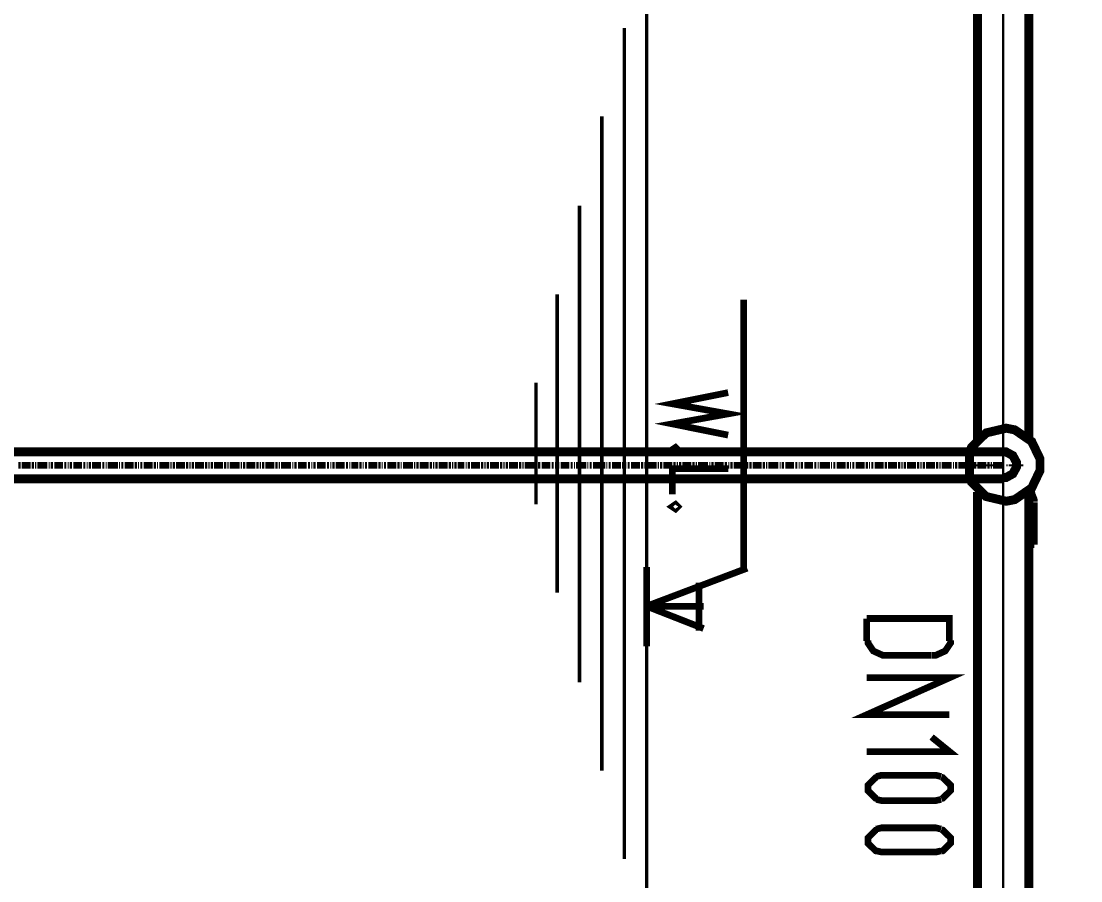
# Model space of a CAD drawing. Extents: x 0.4 to 11.4, y 0.4 to 16.2.
# Drawn here: x 7.885 to 9.465, y 6.79 to 8.071 of the extents above; entities that cross this region are included whole.
import ezdxf

# ---------------------------------------------------------------- set-up
doc = ezdxf.new("R2010")
doc.units = 0
doc.header["$MEASUREMENT"] = 0
doc.dimstyles.get("Standard").update_dxf_attribs({"dimtxt": 0.1, "dimasz": 0.1, "dimexe": 1.25, "dimexo": 0.625, "dimtad": 1, "dimtih": 1, "dimtxsty": 'Standard', "dimcen": 2.5, "dimazin": 3, "dimtfac": 1, "dimtmove": 0, "dimatfit": 3})

# ---------------------------------------------------------------- blocks, each defined once
blk = doc.blocks.new('_CLOSEDFILLED')
at = {"color": 0, "linetype": 'BYBLOCK'}
blk.add_solid([(-1, 0.164), (0, 0), (-1, -0.164)], dxfattribs=at)
blk = doc.blocks.new('*D6')
for p, q in [((9.5612, 12.8227), (10.5862, 12.8227)), ((10.5862, 9.3686), (10.5862, 12.7227)), ((10.5862, 5.3145), (10.5862, 8.6686)), ((8.8378, 5.2145), (10.5862, 5.2145))]:
    blk.add_line(p, q)
at = {"layer": 'Defpoints'}
for p in [(9.5612, 12.8227), (8.8378, 5.2145), (10.5862, 5.2145)]:
    blk.add_point(p, dxfattribs=at)
at = {"xscale": 0.1, "yscale": 0.1}
for p, rotation in [((10.5862, 12.8227), 90), ((10.5862, 5.2145), 270)]:
    blk.add_blockref('_CLOSEDFILLED', p, dxfattribs=dict(at, rotation=rotation))
at = {"insert": (10.5862, 9.0186), "char_height": 0.1, "attachment_point": 5, "rotation": 270}
blk.add_mtext('7500 mm', dxfattribs=at)

msp = doc.modelspace()

# ---------------------------------------------------------------- linework, layer by layer
at = {"color": 0}
for points, const_width in [([(9.34944, 4.84446), (9.34944, 8.81446)], 0.00333), ([(8.81776, 8.45779), (8.81776, 6.42443)], 0.005), ([(9.31108, 7.44775), (9.31108, 8.19612)], 0.01333), ([(9.38781, 7.44775), (9.38781, 8.19612)], 0.01333), ([(8.78444, 8.06108), (8.78444, 6.82275)], 0.005), ([(8.75108, 7.92947), (8.75108, 6.95443)], 0.005), ([(8.71778, 7.79611), (8.71778, 7.0861)], 0.005), ([(8.68446, 7.66444), (8.68446, 7.21946)], 0.005), ([(8.96278, 7.65608), (8.96278, 7.25612)], 0.01), ([(8.65278, 7.53276), (8.65278, 7.35113)], 0.005), ([(8.93946, 7.51779), (8.85612, 7.50108), (8.93946, 7.48611), (8.85612, 7.47114), (8.93946, 7.45443)], 0.01), ([(9.29986, 7.39046), (9.30225, 7.38444), (9.32411, 7.3629), (9.354, 7.35585), (9.36035, 7.35704), (9.36675, 7.35829), (9.39204, 7.37571), (9.40446, 7.40164), (9.40446, 7.41026), (9.40446, 7.41894), (9.39204, 7.44488), (9.36675, 7.46229), (9.36035, 7.46349), (9.354, 7.46474), (9.32411, 7.45768), (9.30225, 7.43614), (9.29986, 7.43007)], 0.01333), ([(9.29943, 7.38943), (9.29943, 7.42947)], 0.01333), ([(9.34944, 7.42947), (9.29943, 7.42947)], 0.01333), ([(9.35026, 7.39111), (9.35368, 7.39111), (9.36387, 7.39675), (9.36947, 7.4069), (9.36947, 7.41026), (9.36947, 7.41368), (9.36387, 7.42389), (9.35368, 7.42947), (9.35026, 7.42947)], 0.01333), ([(9.34944, 7.43778), (9.34944, 7.43946)], 0.00333), ([(9.34944, 7.43278), (9.34944, 7.43446), (9.34944, 7.43608)], 0.00333), ([(9.34944, 7.42279), (9.34944, 7.42443), (9.34944, 7.42611), (9.34944, 7.42779), (9.34944, 7.42947), (9.34944, 7.4311)], 0.00333), ([(9.29943, 7.40944), (9.30111, 7.40944), (9.30279, 7.40944), (9.30447, 7.40944), (9.3061, 7.40944)], 0.00333), ([(9.30778, 7.40944), (9.30946, 7.40944), (9.31108, 7.40944)], 0.00333), ([(9.31278, 7.40944), (9.31446, 7.40944), (9.31614, 7.40944), (9.31776, 7.40944), (9.31944, 7.40944), (9.32112, 7.40944)], 0.00333), ([(9.32275, 7.40944), (9.32443, 7.40944), (9.32611, 7.40944)], 0.00333), ([(9.32781, 7.40944), (9.32943, 7.40944), (9.33111, 7.40944), (9.33279, 7.40944), (9.33442, 7.40944), (9.3361, 7.40944)], 0.00333), ([(9.33946, 7.40944), (9.3411, 7.40944)], 0.00333), ([(9.34278, 7.40944), (9.34446, 7.40944), (9.34614, 7.40944), (9.34776, 7.40944), (9.34944, 7.40944), (9.35113, 7.40944)], 0.00333), ([(9.34944, 7.41775), (9.34944, 7.41943)], 0.00333), ([(9.34944, 7.40776), (9.34944, 7.40944), (9.34944, 7.41114), (9.34944, 7.41276), (9.34944, 7.41444), (9.34944, 7.41613)], 0.00333), ([(9.35444, 7.40944), (9.35612, 7.40944)], 0.00333), ([(9.35781, 7.40944), (9.35943, 7.40944), (9.36111, 7.40944), (9.36279, 7.40944), (9.36442, 7.40944), (9.3661, 7.40944)], 0.00333), ([(9.36947, 7.40944), (9.3711, 7.40944)], 0.00333), ([(9.37278, 7.40944), (9.37446, 7.40944), (9.37608, 7.40944), (9.37776, 7.40944), (9.37944, 7.40944)], 0.00333), ([(8.93946, 7.40446), (8.85612, 7.40446), (8.85612, 7.3661)], 0.01), ([(9.34944, 7.38943), (9.29943, 7.38943)], 0.01333), ([(9.34944, 7.40278), (9.34944, 7.40446)], 0.00333), ([(9.34944, 7.39279), (9.34944, 7.39442), (9.34944, 7.39611), (9.34944, 7.39779), (9.34944, 7.39947), (9.34944, 7.4011)], 0.00333), ([(9.34944, 7.38781), (9.34944, 7.38943)], 0.00333), ([(9.34944, 7.37944), (9.34944, 7.38112), (9.34944, 7.38276), (9.34944, 7.38444), (9.34944, 7.38613)], 0.00333), ([(9.31108, 6.6211), (9.31108, 7.36947)], 0.01333), ([(9.38781, 6.6211), (9.38781, 7.36947)], 0.01333), ([(9.39111, 7.35612), (9.38781, 7.36442), (9.39279, 7.3661)], 0.01), ([(9.38781, 7.36947), (9.38943, 7.36442)], 0.01), ([(9.39111, 7.37278), (9.39279, 7.3661), (9.39611, 7.35781)], 0.01), ([(9.39611, 7.35525), (9.39611, 7.35607), (9.39578, 7.35829), (9.39567, 7.35851)], 0.01), ([(9.39111, 7.35525), (9.39111, 7.35574), (9.3909, 7.3571), (9.39085, 7.35721)], 0.01), ([(9.39111, 7.29113), (9.39111, 7.35444)], 0.01), ([(9.39611, 7.29113), (9.39611, 7.35444)], 0.01), ([(9.39111, 7.29113), (9.39611, 7.29113)], 0.01), ([(8.81776, 7.13943), (8.81776, 7.25776)], 0.01), ([(8.96778, 7.25612), (8.81776, 7.19943)], 0.01), ([(8.89611, 7.23443), (8.89611, 7.16276)], 0.01), ([(8.90278, 7.16613), (8.81776, 7.19943)], 0.01), ([(8.81776, 7.19943), (8.90278, 7.19943)], 0.01), ([(9.14611, 7.1811), (9.14611, 7.14779)], 0.01), ([(9.26942, 7.14779), (9.26942, 7.1811), (9.16613, 7.1811), (9.14611, 7.1811)], 0.01), ([(9.14779, 7.1486), (9.14779, 7.14464), (9.15588, 7.13271), (9.17046, 7.12608), (9.17529, 7.12608)], 0.01), ([(9.2436, 7.12608), (9.24849, 7.12608), (9.26307, 7.13271), (9.27111, 7.14464), (9.27111, 7.1486)], 0.01), ([(9.17443, 7.12608), (9.24278, 7.12608)], 0.01), ([(9.14611, 7.09278), (9.26942, 7.09278), (9.14611, 7.03776), (9.26942, 7.03776)], 0.01), ([(9.24278, 7.00444), (9.26942, 6.98281), (9.16613, 6.98281), (9.14611, 6.98281)], 0.01), ([(9.257, 6.94564), (9.24914, 6.94749), (9.16812, 6.94749), (9.16021, 6.94564)], 0.01), ([(9.16146, 6.94472), (9.1594, 6.94407), (9.14779, 6.93251), (9.14779, 6.9286), (9.14779, 6.92458), (9.1594, 6.91319), (9.16146, 6.91249)], 0.01), ([(9.25722, 6.91243), (9.25933, 6.91314), (9.27111, 6.92475), (9.27111, 6.9286), (9.27111, 6.93267), (9.25933, 6.94412), (9.25722, 6.94476)], 0.01), ([(9.16021, 6.91157), (9.16812, 6.90978), (9.24914, 6.90978), (9.257, 6.91157)], 0.01), ([(9.257, 6.86729), (9.24914, 6.86914), (9.16812, 6.86914), (9.16021, 6.86729)], 0.01), ([(9.16146, 6.86638), (9.1594, 6.86572), (9.14779, 6.85417), (9.14779, 6.85026), (9.14779, 6.84625), (9.1594, 6.83485), (9.16146, 6.83415)], 0.01), ([(9.25722, 6.8341), (9.25933, 6.83479), (9.27111, 6.8464), (9.27111, 6.85026), (9.27111, 6.85433), (9.25933, 6.86583), (9.25722, 6.86649)], 0.01), ([(9.16021, 6.8349), (9.16812, 6.83311), (9.24914, 6.83311), (9.257, 6.8349)], 0.01)]:
    msp.add_lwpolyline(points, dxfattribs=dict(at, const_width=const_width))
for points, const_width in [([(8.86442, 7.43278), (8.86111, 7.43608), (8.85612, 7.43278), (8.86111, 7.42947), (8.86442, 7.43278)], 0.01), ([(9.33778, 7.40944), (9.33778, 7.40944)], 0.00333), ([(9.34944, 7.42111), (9.34944, 7.42111)], 0.00333), ([(9.35275, 7.40944), (9.35275, 7.40944)], 0.00333), ([(9.36778, 7.40944), (9.36778, 7.40944)], 0.00333), ([(9.34944, 7.40608), (9.34944, 7.40608)], 0.00333), ([(9.34944, 7.39111), (9.34944, 7.39111)], 0.00333), ([(8.86442, 7.34776), (8.86111, 7.35113), (8.85612, 7.34776), (8.86111, 7.34446), (8.86442, 7.34776)], 0.01)]:
    msp.add_lwpolyline(points, close=True, dxfattribs=dict(at, const_width=const_width))
at = {"color": 142}
for points, const_width in [([(9.29943, 7.42947), (7.12446, 7.42947)], 0.01333), ([(7.88112, 7.40944), (7.88276, 7.40944), (7.88444, 7.40944)], 0.01), ([(7.88613, 7.40944), (7.88781, 7.40944), (7.88943, 7.40944), (7.89111, 7.40944)], 0.01), ([(7.89111, 7.40944), (7.89279, 7.40944), (7.89442, 7.40944), (7.89611, 7.40944), (7.89779, 7.40944)], 0.01), ([(7.89779, 7.40944), (7.89947, 7.40944)], 0.01), ([(7.9011, 7.40944), (7.90278, 7.40944), (7.90446, 7.40944)], 0.01), ([(7.90608, 7.40944), (7.90776, 7.40944)], 0.01), ([(7.90944, 7.40944), (7.91114, 7.40944), (7.91276, 7.40944), (7.91444, 7.40944)], 0.01), ([(7.91444, 7.40944), (7.91613, 7.40944), (7.91775, 7.40944), (7.91943, 7.40944), (7.92111, 7.40944)], 0.01), ([(7.92111, 7.40944), (7.92279, 7.40944), (7.92443, 7.40944)], 0.01), ([(7.92611, 7.40944), (7.92779, 7.40944)], 0.01), ([(7.92947, 7.40944), (7.9311, 7.40944), (7.93278, 7.40944)], 0.01), ([(7.93446, 7.40944), (7.93608, 7.40944), (7.93778, 7.40944), (7.93946, 7.40944)], 0.01), ([(7.93946, 7.40944), (7.94114, 7.40944), (7.94276, 7.40944), (7.94444, 7.40944), (7.94612, 7.40944)], 0.01), ([(7.94612, 7.40944), (7.94775, 7.40944)], 0.01), ([(7.94943, 7.40944), (7.95111, 7.40944), (7.95281, 7.40944)], 0.01), ([(7.95443, 7.40944), (7.95611, 7.40944)], 0.01), ([(7.95779, 7.40944), (7.95942, 7.40944), (7.9611, 7.40944)], 0.01), ([(7.96278, 7.40944), (7.96446, 7.40944), (7.9661, 7.40944), (7.96778, 7.40944)], 0.01), ([(7.96778, 7.40944), (7.96946, 7.40944), (7.97114, 7.40944), (7.97276, 7.40944), (7.97444, 7.40944)], 0.01), ([(7.97444, 7.40944), (7.97613, 7.40944)], 0.01), ([(7.97775, 7.40944), (7.97944, 7.40944), (7.98112, 7.40944)], 0.01), ([(7.98281, 7.40944), (7.98443, 7.40944)], 0.01), ([(7.98611, 7.40944), (7.98779, 7.40944), (7.98942, 7.40944)], 0.01), ([(7.9911, 7.40944), (7.99278, 7.40944), (7.99447, 7.40944), (7.9961, 7.40944)], 0.01), ([(7.9961, 7.40944), (7.99778, 7.40944), (7.99946, 7.40944), (8.00108, 7.40944), (8.00276, 7.40944)], 0.01), ([(8.00276, 7.40944), (8.00444, 7.40944)], 0.01), ([(8.00612, 7.40944), (8.00776, 7.40944), (8.00944, 7.40944)], 0.01), ([(8.01113, 7.40944), (8.01281, 7.40944)], 0.01), ([(8.01443, 7.40944), (8.01611, 7.40944), (8.01779, 7.40944), (8.01942, 7.40944)], 0.01), ([(8.01942, 7.40944), (8.02111, 7.40944), (8.02279, 7.40944), (8.02447, 7.40944), (8.0261, 7.40944)], 0.01), ([(8.0261, 7.40944), (8.02778, 7.40944), (8.02946, 7.40944)], 0.01), ([(8.03108, 7.40944), (8.03276, 7.40944)], 0.01), ([(8.03444, 7.40944), (8.03614, 7.40944), (8.03776, 7.40944)], 0.01), ([(8.03944, 7.40944), (8.04113, 7.40944), (8.04275, 7.40944), (8.04443, 7.40944)], 0.01), ([(8.04443, 7.40944), (8.04611, 7.40944), (8.04779, 7.40944), (8.04943, 7.40944), (8.05111, 7.40944)], 0.01), ([(8.05111, 7.40944), (8.05279, 7.40944)], 0.01), ([(8.05447, 7.40944), (8.0561, 7.40944), (8.05778, 7.40944)], 0.01), ([(8.05946, 7.40944), (8.06108, 7.40944)], 0.01), ([(8.06278, 7.40944), (8.06446, 7.40944), (8.06614, 7.40944)], 0.01), ([(8.06776, 7.40944), (8.06944, 7.40944), (8.07112, 7.40944), (8.07275, 7.40944)], 0.01), ([(8.07275, 7.40944), (8.07443, 7.40944), (8.07611, 7.40944), (8.07781, 7.40944), (8.07943, 7.40944)], 0.01), ([(8.07943, 7.40944), (8.08111, 7.40944)], 0.01), ([(8.08279, 7.40944), (8.08442, 7.40944), (8.0861, 7.40944)], 0.01), ([(8.08778, 7.40944), (8.08946, 7.40944)], 0.01), ([(8.0911, 7.40944), (8.09278, 7.40944), (8.09446, 7.40944), (8.09614, 7.40944)], 0.01), ([(8.09614, 7.40944), (8.09776, 7.40944), (8.09944, 7.40944), (8.10113, 7.40944), (8.10275, 7.40944)], 0.01), ([(8.10275, 7.40944), (8.10444, 7.40944), (8.10612, 7.40944)], 0.01), ([(8.10781, 7.40944), (8.10943, 7.40944)], 0.01), ([(8.11111, 7.40944), (8.11279, 7.40944), (8.11442, 7.40944)], 0.01), ([(8.1161, 7.40944), (8.11778, 7.40944), (8.11947, 7.40944), (8.1211, 7.40944)], 0.01), ([(8.1211, 7.40944), (8.12278, 7.40944), (8.12446, 7.40944), (8.12608, 7.40944), (8.12776, 7.40944)], 0.01), ([(8.12776, 7.40944), (8.12944, 7.40944)], 0.01), ([(8.13112, 7.40944), (8.13276, 7.40944), (8.13444, 7.40944)], 0.01), ([(8.13613, 7.40944), (8.13781, 7.40944)], 0.01), ([(8.13943, 7.40944), (8.14111, 7.40944), (8.14279, 7.40944)], 0.01), ([(8.14442, 7.40944), (8.14611, 7.40944), (8.14779, 7.40944), (8.14947, 7.40944)], 0.01), ([(8.14947, 7.40944), (8.1511, 7.40944), (8.15278, 7.40944), (8.15446, 7.40944), (8.15608, 7.40944)], 0.01), ([(8.15608, 7.40944), (8.15776, 7.40944)], 0.01), ([(8.15944, 7.40944), (8.16114, 7.40944), (8.16276, 7.40944)], 0.01), ([(8.16444, 7.40944), (8.16613, 7.40944)], 0.01), ([(8.16775, 7.40944), (8.16943, 7.40944), (8.17111, 7.40944)], 0.01), ([(8.17279, 7.40944), (8.17443, 7.40944), (8.17611, 7.40944), (8.17779, 7.40944)], 0.01), ([(8.17779, 7.40944), (8.17947, 7.40944), (8.1811, 7.40944), (8.18278, 7.40944), (8.18446, 7.40944)], 0.01), ([(8.18446, 7.40944), (8.18608, 7.40944)], 0.01), ([(8.18778, 7.40944), (8.18946, 7.40944), (8.19114, 7.40944)], 0.01), ([(8.19276, 7.40944), (8.19444, 7.40944)], 0.01), ([(8.19612, 7.40944), (8.19775, 7.40944), (8.19943, 7.40944), (8.20111, 7.40944)], 0.01), ([(8.20111, 7.40944), (8.20281, 7.40944), (8.20443, 7.40944), (8.20611, 7.40944), (8.20779, 7.40944)], 0.01), ([(8.20779, 7.40944), (8.20942, 7.40944), (8.2111, 7.40944)], 0.01), ([(8.21278, 7.40944), (8.21446, 7.40944)], 0.01), ([(8.2161, 7.40944), (8.21778, 7.40944), (8.21946, 7.40944)], 0.01), ([(8.22114, 7.40944), (8.22276, 7.40944), (8.22444, 7.40944), (8.22613, 7.40944)], 0.01), ([(8.22613, 7.40944), (8.22775, 7.40944), (8.22944, 7.40944), (8.23112, 7.40944), (8.23281, 7.40944)], 0.01), ([(8.23281, 7.40944), (8.23443, 7.40944)], 0.01), ([(8.23611, 7.40944), (8.23779, 7.40944), (8.23942, 7.40944)], 0.01), ([(8.2411, 7.40944), (8.24278, 7.40944)], 0.01), ([(8.24447, 7.40944), (8.2461, 7.40944), (8.24778, 7.40944)], 0.01), ([(8.24946, 7.40944), (8.25108, 7.40944), (8.25276, 7.40944), (8.25444, 7.40944)], 0.01), ([(8.25444, 7.40944), (8.25612, 7.40944), (8.25776, 7.40944), (8.25944, 7.40944), (8.26113, 7.40944)], 0.01), ([(8.26113, 7.40944), (8.26281, 7.40944)], 0.01), ([(8.26443, 7.40944), (8.26611, 7.40944), (8.26779, 7.40944)], 0.01), ([(8.26942, 7.40944), (8.27111, 7.40944)], 0.01), ([(8.27279, 7.40944), (8.27447, 7.40944), (8.2761, 7.40944), (8.27778, 7.40944)], 0.01), ([(8.27778, 7.40944), (8.27946, 7.40944), (8.28108, 7.40944), (8.28276, 7.40944), (8.28444, 7.40944)], 0.01), ([(8.28444, 7.40944), (8.28614, 7.40944), (8.28776, 7.40944)], 0.01), ([(8.28944, 7.40944), (8.29113, 7.40944)], 0.01), ([(8.29275, 7.40944), (8.29443, 7.40944), (8.29611, 7.40944)], 0.01), ([(8.29779, 7.40944), (8.29943, 7.40944), (8.30111, 7.40944), (8.30279, 7.40944)], 0.01), ([(8.30279, 7.40944), (8.30447, 7.40944), (8.3061, 7.40944), (8.30778, 7.40944), (8.30946, 7.40944)], 0.01), ([(8.30946, 7.40944), (8.31108, 7.40944)], 0.01), ([(8.31278, 7.40944), (8.31446, 7.40944), (8.31614, 7.40944)], 0.01), ([(8.31776, 7.40944), (8.31944, 7.40944)], 0.01), ([(8.32112, 7.40944), (8.32275, 7.40944), (8.32443, 7.40944)], 0.01), ([(8.32611, 7.40944), (8.32781, 7.40944), (8.32943, 7.40944), (8.33111, 7.40944)], 0.01), ([(8.33111, 7.40944), (8.33279, 7.40944), (8.33442, 7.40944), (8.3361, 7.40944), (8.33778, 7.40944)], 0.01), ([(8.33778, 7.40944), (8.33946, 7.40944)], 0.01), ([(8.3411, 7.40944), (8.34278, 7.40944), (8.34446, 7.40944)], 0.01), ([(8.34614, 7.40944), (8.34776, 7.40944)], 0.01), ([(8.34944, 7.40944), (8.35113, 7.40944), (8.35275, 7.40944)], 0.01), ([(8.35444, 7.40944), (8.35612, 7.40944), (8.35781, 7.40944), (8.35943, 7.40944)], 0.01), ([(8.35943, 7.40944), (8.36111, 7.40944), (8.36279, 7.40944), (8.36442, 7.40944), (8.3661, 7.40944)], 0.01), ([(8.3661, 7.40944), (8.36778, 7.40944)], 0.01), ([(8.36947, 7.40944), (8.3711, 7.40944), (8.37278, 7.40944)], 0.01), ([(8.37446, 7.40944), (8.37608, 7.40944)], 0.01), ([(8.37776, 7.40944), (8.37944, 7.40944), (8.38112, 7.40944), (8.38276, 7.40944)], 0.01), ([(8.38276, 7.40944), (8.38444, 7.40944), (8.38613, 7.40944), (8.38781, 7.40944)], 0.01), ([(8.38943, 7.40944), (8.39111, 7.40944), (8.39279, 7.40944)], 0.01), ([(8.39442, 7.40944), (8.39611, 7.40944)], 0.01), ([(8.39779, 7.40944), (8.39947, 7.40944), (8.4011, 7.40944)], 0.01), ([(8.40278, 7.40944), (8.40446, 7.40944), (8.40608, 7.40944), (8.40776, 7.40944)], 0.01), ([(8.40776, 7.40944), (8.40944, 7.40944), (8.41114, 7.40944), (8.41276, 7.40944), (8.41444, 7.40944)], 0.01), ([(8.41444, 7.40944), (8.41613, 7.40944)], 0.01), ([(8.41775, 7.40944), (8.41943, 7.40944), (8.42111, 7.40944)], 0.01), ([(8.42279, 7.40944), (8.42443, 7.40944)], 0.01), ([(8.42611, 7.40944), (8.42779, 7.40944), (8.42947, 7.40944)], 0.01), ([(8.4311, 7.40944), (8.43278, 7.40944), (8.43446, 7.40944), (8.43608, 7.40944)], 0.01), ([(8.43608, 7.40944), (8.43778, 7.40944), (8.43946, 7.40944), (8.44114, 7.40944), (8.44276, 7.40944)], 0.01), ([(8.44276, 7.40944), (8.44444, 7.40944)], 0.01), ([(8.44612, 7.40944), (8.44775, 7.40944), (8.44943, 7.40944)], 0.01), ([(8.45111, 7.40944), (8.45281, 7.40944)], 0.01), ([(8.45443, 7.40944), (8.45611, 7.40944), (8.45779, 7.40944), (8.45942, 7.40944)], 0.01), ([(8.45942, 7.40944), (8.4611, 7.40944), (8.46278, 7.40944), (8.46446, 7.40944), (8.4661, 7.40944)], 0.01), ([(8.4661, 7.40944), (8.46778, 7.40944), (8.46946, 7.40944)], 0.01), ([(8.47114, 7.40944), (8.47276, 7.40944)], 0.01), ([(8.47444, 7.40944), (8.47613, 7.40944), (8.47775, 7.40944)], 0.01), ([(8.47944, 7.40944), (8.48112, 7.40944), (8.48281, 7.40944), (8.48443, 7.40944)], 0.01), ([(8.48443, 7.40944), (8.48611, 7.40944), (8.48779, 7.40944), (8.48942, 7.40944), (8.4911, 7.40944)], 0.01), ([(8.4911, 7.40944), (8.49278, 7.40944)], 0.01), ([(8.49447, 7.40944), (8.4961, 7.40944), (8.49778, 7.40944)], 0.01), ([(8.49946, 7.40944), (8.50108, 7.40944)], 0.01), ([(8.50276, 7.40944), (8.50444, 7.40944), (8.50612, 7.40944)], 0.01), ([(8.50776, 7.40944), (8.50944, 7.40944), (8.51113, 7.40944), (8.51281, 7.40944)], 0.01), ([(8.51281, 7.40944), (8.51443, 7.40944), (8.51611, 7.40944), (8.51779, 7.40944), (8.51942, 7.40944)], 0.01), ([(8.51942, 7.40944), (8.52111, 7.40944)], 0.01), ([(8.52279, 7.40944), (8.52447, 7.40944), (8.5261, 7.40944)], 0.01), ([(8.52778, 7.40944), (8.52946, 7.40944)], 0.01), ([(8.53108, 7.40944), (8.53276, 7.40944), (8.53444, 7.40944)], 0.01), ([(8.53614, 7.40944), (8.53776, 7.40944), (8.53944, 7.40944), (8.54113, 7.40944)], 0.01), ([(8.54113, 7.40944), (8.54275, 7.40944), (8.54443, 7.40944), (8.54611, 7.40944)], 0.01), ([(8.54779, 7.40944), (8.54943, 7.40944)], 0.01), ([(8.55111, 7.40944), (8.55279, 7.40944), (8.55447, 7.40944)], 0.01), ([(8.5561, 7.40944), (8.55778, 7.40944), (8.55946, 7.40944), (8.56108, 7.40944)], 0.01), ([(8.56108, 7.40944), (8.56278, 7.40944), (8.56446, 7.40944), (8.56614, 7.40944), (8.56776, 7.40944)], 0.01), ([(8.56776, 7.40944), (8.56944, 7.40944)], 0.01), ([(8.57112, 7.40944), (8.57275, 7.40944), (8.57443, 7.40944)], 0.01), ([(8.57611, 7.40944), (8.57781, 7.40944)], 0.01), ([(8.57943, 7.40944), (8.58111, 7.40944), (8.58279, 7.40944)], 0.01), ([(8.58442, 7.40944), (8.5861, 7.40944), (8.58778, 7.40944), (8.58946, 7.40944)], 0.01), ([(8.58946, 7.40944), (8.5911, 7.40944), (8.59278, 7.40944), (8.59446, 7.40944), (8.59614, 7.40944)], 0.01), ([(8.59614, 7.40944), (8.59776, 7.40944)], 0.01), ([(8.59944, 7.40944), (8.60113, 7.40944), (8.60275, 7.40944)], 0.01), ([(8.60444, 7.40944), (8.60612, 7.40944)], 0.01), ([(8.60781, 7.40944), (8.60943, 7.40944), (8.61111, 7.40944)], 0.01), ([(8.61279, 7.40944), (8.61442, 7.40944), (8.6161, 7.40944), (8.61778, 7.40944)], 0.01), ([(8.61778, 7.40944), (8.61947, 7.40944), (8.6211, 7.40944), (8.62278, 7.40944), (8.62446, 7.40944)], 0.01), ([(8.62446, 7.40944), (8.62608, 7.40944)], 0.01), ([(8.62776, 7.40944), (8.62944, 7.40944), (8.63112, 7.40944)], 0.01), ([(8.63276, 7.40944), (8.63444, 7.40944)], 0.01), ([(8.63613, 7.40944), (8.63781, 7.40944), (8.63943, 7.40944), (8.64111, 7.40944)], 0.01), ([(8.64111, 7.40944), (8.64279, 7.40944), (8.64442, 7.40944), (8.64611, 7.40944), (8.64779, 7.40944)], 0.01), ([(8.64779, 7.40944), (8.64947, 7.40944), (8.6511, 7.40944)], 0.01), ([(8.65278, 7.40944), (8.65446, 7.40944)], 0.01), ([(8.65608, 7.40944), (8.65776, 7.40944), (8.65944, 7.40944)], 0.01), ([(8.66114, 7.40944), (8.66276, 7.40944), (8.66444, 7.40944), (8.66613, 7.40944)], 0.01), ([(8.66613, 7.40944), (8.66775, 7.40944), (8.66943, 7.40944), (8.67111, 7.40944), (8.67279, 7.40944)], 0.01), ([(8.67279, 7.40944), (8.67443, 7.40944)], 0.01), ([(8.67611, 7.40944), (8.67779, 7.40944), (8.67947, 7.40944)], 0.01), ([(8.6811, 7.40944), (8.68278, 7.40944)], 0.01), ([(8.68446, 7.40944), (8.68608, 7.40944), (8.68778, 7.40944)], 0.01), ([(8.68946, 7.40944), (8.69114, 7.40944), (8.69276, 7.40944), (8.69444, 7.40944)], 0.01), ([(8.69444, 7.40944), (8.69612, 7.40944), (8.69775, 7.40944), (8.69943, 7.40944), (8.70111, 7.40944)], 0.01), ([(8.70111, 7.40944), (8.70281, 7.40944)], 0.01), ([(8.70443, 7.40944), (8.70611, 7.40944), (8.70779, 7.40944)], 0.01), ([(8.70942, 7.40944), (8.7111, 7.40944)], 0.01), ([(8.71278, 7.40944), (8.71446, 7.40944), (8.7161, 7.40944), (8.71778, 7.40944)], 0.01), ([(8.71778, 7.40944), (8.71946, 7.40944), (8.72114, 7.40944), (8.72276, 7.40944), (8.72444, 7.40944)], 0.01), ([(8.72444, 7.40944), (8.72613, 7.40944), (8.72775, 7.40944)], 0.01), ([(8.72944, 7.40944), (8.73112, 7.40944)], 0.01), ([(8.73281, 7.40944), (8.73443, 7.40944), (8.73611, 7.40944)], 0.01), ([(8.73779, 7.40944), (8.73942, 7.40944), (8.7411, 7.40944), (8.74278, 7.40944)], 0.01), ([(8.74278, 7.40944), (8.74447, 7.40944), (8.7461, 7.40944), (8.74778, 7.40944), (8.74946, 7.40944)], 0.01), ([(8.74946, 7.40944), (8.75108, 7.40944)], 0.01), ([(8.75276, 7.40944), (8.75444, 7.40944), (8.75612, 7.40944)], 0.01), ([(8.75776, 7.40944), (8.75944, 7.40944)], 0.01), ([(8.76113, 7.40944), (8.76281, 7.40944), (8.76443, 7.40944)], 0.01), ([(8.76611, 7.40944), (8.76779, 7.40944), (8.76942, 7.40944), (8.77111, 7.40944)], 0.01), ([(8.77111, 7.40944), (8.77279, 7.40944), (8.77447, 7.40944), (8.7761, 7.40944), (8.77778, 7.40944)], 0.01), ([(8.77778, 7.40944), (8.77946, 7.40944)], 0.01), ([(8.78108, 7.40944), (8.78276, 7.40944), (8.78444, 7.40944)], 0.01), ([(8.78614, 7.40944), (8.78776, 7.40944)], 0.01), ([(8.78944, 7.40944), (8.79113, 7.40944), (8.79275, 7.40944)], 0.01), ([(8.79443, 7.40944), (8.79611, 7.40944), (8.79779, 7.40944), (8.79943, 7.40944)], 0.01), ([(8.79943, 7.40944), (8.80111, 7.40944), (8.80279, 7.40944), (8.80447, 7.40944), (8.8061, 7.40944)], 0.01), ([(8.8061, 7.40944), (8.80778, 7.40944)], 0.01), ([(8.80946, 7.40944), (8.81108, 7.40944), (8.81278, 7.40944)], 0.01), ([(8.81446, 7.40944), (8.81614, 7.40944)], 0.01), ([(8.81776, 7.40944), (8.81944, 7.40944), (8.82112, 7.40944), (8.82275, 7.40944)], 0.01), ([(8.82275, 7.40944), (8.82443, 7.40944), (8.82611, 7.40944), (8.82781, 7.40944), (8.82943, 7.40944)], 0.01), ([(8.82943, 7.40944), (8.83111, 7.40944), (8.83279, 7.40944)], 0.01), ([(8.83442, 7.40944), (8.8361, 7.40944)], 0.01), ([(8.83778, 7.40944), (8.83946, 7.40944), (8.8411, 7.40944)], 0.01), ([(8.84278, 7.40944), (8.84446, 7.40944), (8.84614, 7.40944), (8.84776, 7.40944)], 0.01), ([(8.84776, 7.40944), (8.84944, 7.40944), (8.85113, 7.40944), (8.85275, 7.40944), (8.85444, 7.40944)], 0.01), ([(8.85444, 7.40944), (8.85612, 7.40944)], 0.01), ([(8.85781, 7.40944), (8.85943, 7.40944), (8.86111, 7.40944)], 0.01), ([(8.86279, 7.40944), (8.86442, 7.40944)], 0.01), ([(8.8661, 7.40944), (8.86778, 7.40944), (8.86947, 7.40944)], 0.01), ([(8.8711, 7.40944), (8.87278, 7.40944), (8.87446, 7.40944), (8.87608, 7.40944)], 0.01), ([(8.87608, 7.40944), (8.87776, 7.40944), (8.87944, 7.40944), (8.88112, 7.40944), (8.88276, 7.40944)], 0.01), ([(8.88276, 7.40944), (8.88444, 7.40944)], 0.01), ([(8.88613, 7.40944), (8.88781, 7.40944), (8.88943, 7.40944)], 0.01), ([(8.89111, 7.40944), (8.89279, 7.40944)], 0.01), ([(8.89442, 7.40944), (8.89611, 7.40944), (8.89779, 7.40944), (8.89947, 7.40944)], 0.01), ([(8.89947, 7.40944), (8.9011, 7.40944), (8.90278, 7.40944), (8.90446, 7.40944), (8.90608, 7.40944)], 0.01), ([(8.90608, 7.40944), (8.90776, 7.40944), (8.90944, 7.40944)], 0.01), ([(8.91114, 7.40944), (8.91276, 7.40944)], 0.01), ([(8.91444, 7.40944), (8.91613, 7.40944), (8.91775, 7.40944)], 0.01), ([(8.91943, 7.40944), (8.92111, 7.40944), (8.92279, 7.40944), (8.92443, 7.40944)], 0.01), ([(8.92443, 7.40944), (8.92611, 7.40944), (8.92779, 7.40944), (8.92947, 7.40944), (8.9311, 7.40944)], 0.01), ([(8.9311, 7.40944), (8.93278, 7.40944)], 0.01), ([(8.93446, 7.40944), (8.93608, 7.40944), (8.93778, 7.40944)], 0.01), ([(8.93946, 7.40944), (8.94114, 7.40944)], 0.01), ([(8.94276, 7.40944), (8.94444, 7.40944), (8.94612, 7.40944)], 0.01), ([(8.94775, 7.40944), (8.94943, 7.40944), (8.95111, 7.40944), (8.95281, 7.40944)], 0.01), ([(8.95281, 7.40944), (8.95443, 7.40944), (8.95611, 7.40944), (8.95779, 7.40944), (8.95942, 7.40944)], 0.01), ([(8.95942, 7.40944), (8.9611, 7.40944)], 0.01), ([(8.96278, 7.40944), (8.96446, 7.40944), (8.9661, 7.40944)], 0.01), ([(8.96778, 7.40944), (8.96946, 7.40944)], 0.01), ([(8.97114, 7.40944), (8.97276, 7.40944), (8.97444, 7.40944)], 0.01), ([(8.97613, 7.40944), (8.97775, 7.40944), (8.97944, 7.40944), (8.98112, 7.40944)], 0.01), ([(8.98112, 7.40944), (8.98281, 7.40944), (8.98443, 7.40944), (8.98611, 7.40944), (8.98779, 7.40944)], 0.01), ([(8.98779, 7.40944), (8.98942, 7.40944)], 0.01), ([(8.9911, 7.40944), (8.99278, 7.40944), (8.99447, 7.40944)], 0.01), ([(8.9961, 7.40944), (8.99778, 7.40944)], 0.01), ([(8.99946, 7.40944), (9.00108, 7.40944), (9.00276, 7.40944), (9.00444, 7.40944)], 0.01), ([(9.00444, 7.40944), (9.00612, 7.40944), (9.00776, 7.40944), (9.00944, 7.40944), (9.01113, 7.40944)], 0.01), ([(9.01113, 7.40944), (9.01281, 7.40944), (9.01443, 7.40944)], 0.01), ([(9.01611, 7.40944), (9.01779, 7.40944)], 0.01), ([(9.01942, 7.40944), (9.02111, 7.40944), (9.02279, 7.40944)], 0.01), ([(9.02447, 7.40944), (9.0261, 7.40944), (9.02778, 7.40944), (9.02946, 7.40944)], 0.01), ([(9.02946, 7.40944), (9.03108, 7.40944), (9.03276, 7.40944), (9.03444, 7.40944), (9.03614, 7.40944)], 0.01), ([(9.03614, 7.40944), (9.03776, 7.40944)], 0.01), ([(9.03944, 7.40944), (9.04113, 7.40944), (9.04275, 7.40944)], 0.01), ([(9.04443, 7.40944), (9.04611, 7.40944)], 0.01), ([(9.04779, 7.40944), (9.04943, 7.40944), (9.05111, 7.40944)], 0.01), ([(9.05279, 7.40944), (9.05447, 7.40944), (9.0561, 7.40944), (9.05778, 7.40944)], 0.01), ([(9.05778, 7.40944), (9.05946, 7.40944), (9.06108, 7.40944), (9.06278, 7.40944), (9.06446, 7.40944)], 0.01), ([(9.06446, 7.40944), (9.06614, 7.40944)], 0.01), ([(9.06776, 7.40944), (9.06944, 7.40944), (9.07112, 7.40944)], 0.01), ([(9.07275, 7.40944), (9.07443, 7.40944)], 0.01), ([(9.07611, 7.40944), (9.07781, 7.40944), (9.07943, 7.40944), (9.08111, 7.40944)], 0.01), ([(9.08111, 7.40944), (9.08279, 7.40944), (9.08442, 7.40944), (9.0861, 7.40944), (9.08778, 7.40944)], 0.01), ([(9.08778, 7.40944), (9.08946, 7.40944), (9.0911, 7.40944)], 0.01), ([(9.09278, 7.40944), (9.09446, 7.40944)], 0.01), ([(9.09614, 7.40944), (9.09776, 7.40944), (9.09944, 7.40944)], 0.01), ([(9.10113, 7.40944), (9.10275, 7.40944), (9.10444, 7.40944), (9.10612, 7.40944)], 0.01), ([(9.10612, 7.40944), (9.10781, 7.40944), (9.10943, 7.40944), (9.11111, 7.40944), (9.11279, 7.40944)], 0.01), ([(9.11279, 7.40944), (9.11442, 7.40944)], 0.01), ([(9.1161, 7.40944), (9.11778, 7.40944), (9.11947, 7.40944)], 0.01), ([(9.1211, 7.40944), (9.12278, 7.40944)], 0.01), ([(9.12446, 7.40944), (9.12608, 7.40944), (9.12776, 7.40944)], 0.01), ([(9.12944, 7.40944), (9.13112, 7.40944), (9.13276, 7.40944), (9.13444, 7.40944)], 0.01), ([(9.13444, 7.40944), (9.13613, 7.40944), (9.13781, 7.40944), (9.13943, 7.40944), (9.14111, 7.40944)], 0.01), ([(9.14111, 7.40944), (9.14279, 7.40944)], 0.01), ([(9.14442, 7.40944), (9.14611, 7.40944), (9.14779, 7.40944)], 0.01), ([(9.14947, 7.40944), (9.1511, 7.40944)], 0.01), ([(9.15278, 7.40944), (9.15446, 7.40944), (9.15608, 7.40944)], 0.01), ([(9.15776, 7.40944), (9.15944, 7.40944), (9.16114, 7.40944), (9.16276, 7.40944)], 0.01), ([(9.16276, 7.40944), (9.16444, 7.40944), (9.16613, 7.40944), (9.16775, 7.40944), (9.16943, 7.40944)], 0.01), ([(9.16943, 7.40944), (9.17111, 7.40944)], 0.01), ([(9.17279, 7.40944), (9.17443, 7.40944), (9.17611, 7.40944)], 0.01), ([(9.17779, 7.40944), (9.17947, 7.40944), (9.1811, 7.40944), (9.18278, 7.40944)], 0.01), ([(9.18278, 7.40944), (9.18446, 7.40944), (9.18608, 7.40944), (9.18778, 7.40944), (9.18946, 7.40944)], 0.01), ([(9.18946, 7.40944), (9.19114, 7.40944)], 0.01), ([(9.19276, 7.40944), (9.19444, 7.40944), (9.19612, 7.40944)], 0.01), ([(9.19775, 7.40944), (9.19943, 7.40944)], 0.01), ([(9.20111, 7.40944), (9.20281, 7.40944), (9.20443, 7.40944)], 0.01), ([(9.20611, 7.40944), (9.20779, 7.40944), (9.20942, 7.40944), (9.2111, 7.40944)], 0.01), ([(9.2111, 7.40944), (9.21278, 7.40944), (9.21446, 7.40944), (9.2161, 7.40944), (9.21778, 7.40944)], 0.01), ([(9.21778, 7.40944), (9.21946, 7.40944)], 0.01), ([(9.22114, 7.40944), (9.22276, 7.40944), (9.22444, 7.40944)], 0.01), ([(9.22613, 7.40944), (9.22775, 7.40944)], 0.01), ([(9.22944, 7.40944), (9.23112, 7.40944), (9.23281, 7.40944)], 0.01), ([(9.23443, 7.40944), (9.23611, 7.40944), (9.23779, 7.40944), (9.23942, 7.40944)], 0.01), ([(9.23942, 7.40944), (9.2411, 7.40944), (9.24278, 7.40944), (9.24447, 7.40944), (9.2461, 7.40944)], 0.01), ([(9.2461, 7.40944), (9.24778, 7.40944)], 0.01), ([(9.24946, 7.40944), (9.25108, 7.40944), (9.25276, 7.40944)], 0.01), ([(9.25444, 7.40944), (9.25612, 7.40944)], 0.01), ([(9.25776, 7.40944), (9.25944, 7.40944), (9.26113, 7.40944), (9.26281, 7.40944)], 0.01), ([(9.26281, 7.40944), (9.26443, 7.40944), (9.26611, 7.40944), (9.26779, 7.40944), (9.26942, 7.40944)], 0.01), ([(9.26942, 7.40944), (9.27111, 7.40944), (9.27279, 7.40944)], 0.01), ([(9.27447, 7.40944), (9.2761, 7.40944)], 0.01), ([(9.27778, 7.40944), (9.27946, 7.40944), (9.28108, 7.40944)], 0.01), ([(9.28276, 7.40944), (9.28444, 7.40944), (9.28614, 7.40944), (9.28776, 7.40944)], 0.01), ([(9.28776, 7.40944), (9.28944, 7.40944), (9.29113, 7.40944), (9.29275, 7.40944), (9.29443, 7.40944)], 0.01), ([(9.29443, 7.40944), (9.29611, 7.40944)], 0.01), ([(9.29779, 7.40944), (9.29943, 7.40944), (9.30111, 7.40944)], 0.01), ([(9.30279, 7.40944), (9.30447, 7.40944)], 0.01), ([(9.3061, 7.40944), (9.30778, 7.40944), (9.30946, 7.40944)], 0.01), ([(9.31108, 7.40944), (9.31278, 7.40944), (9.31446, 7.40944), (9.31614, 7.40944)], 0.01), ([(9.31614, 7.40944), (9.31776, 7.40944), (9.31944, 7.40944), (9.32112, 7.40944), (9.32275, 7.40944)], 0.01), ([(9.32275, 7.40944), (9.32443, 7.40944)], 0.01), ([(9.32611, 7.40944), (9.32781, 7.40944), (9.32943, 7.40944)], 0.01), ([(9.33111, 7.40944), (9.33279, 7.40944)], 0.01), ([(9.33442, 7.40944), (9.3361, 7.40944), (9.33778, 7.40944), (9.33946, 7.40944)], 0.01), ([(9.33946, 7.40944), (9.3411, 7.40944), (9.34278, 7.40944), (9.34446, 7.40944), (9.34614, 7.40944)], 0.01), ([(9.34614, 7.40944), (9.34776, 7.40944), (9.34944, 7.40944)], 0.01), ([(9.29943, 7.38943), (7.12446, 7.38943)], 0.01333)]:
    msp.add_lwpolyline(points, dxfattribs=dict(at, const_width=const_width))
at = {"color": 142, "const_width": 0.01}
for points in [[(7.89111, 7.40944), (7.89111, 7.40944)], [(7.89779, 7.40944), (7.89779, 7.40944)], [(7.91444, 7.40944), (7.91444, 7.40944)], [(7.92111, 7.40944), (7.92111, 7.40944)], [(7.93946, 7.40944), (7.93946, 7.40944)], [(7.94612, 7.40944), (7.94612, 7.40944)], [(7.96778, 7.40944), (7.96778, 7.40944)], [(7.97444, 7.40944), (7.97444, 7.40944)], [(7.9961, 7.40944), (7.9961, 7.40944)], [(8.00276, 7.40944), (8.00276, 7.40944)], [(8.01942, 7.40944), (8.01942, 7.40944)], [(8.0261, 7.40944), (8.0261, 7.40944)], [(8.04443, 7.40944), (8.04443, 7.40944)], [(8.05111, 7.40944), (8.05111, 7.40944)], [(8.07275, 7.40944), (8.07275, 7.40944)], [(8.07943, 7.40944), (8.07943, 7.40944)], [(8.09614, 7.40944), (8.09614, 7.40944)], [(8.10275, 7.40944), (8.10275, 7.40944)], [(8.1211, 7.40944), (8.1211, 7.40944)], [(8.12776, 7.40944), (8.12776, 7.40944)], [(8.14947, 7.40944), (8.14947, 7.40944)], [(8.15608, 7.40944), (8.15608, 7.40944)], [(8.17779, 7.40944), (8.17779, 7.40944)], [(8.18446, 7.40944), (8.18446, 7.40944)], [(8.20111, 7.40944), (8.20111, 7.40944)], [(8.20779, 7.40944), (8.20779, 7.40944)], [(8.22613, 7.40944), (8.22613, 7.40944)], [(8.23281, 7.40944), (8.23281, 7.40944)], [(8.25444, 7.40944), (8.25444, 7.40944)], [(8.26113, 7.40944), (8.26113, 7.40944)], [(8.27778, 7.40944), (8.27778, 7.40944)], [(8.28444, 7.40944), (8.28444, 7.40944)], [(8.30279, 7.40944), (8.30279, 7.40944)], [(8.30946, 7.40944), (8.30946, 7.40944)], [(8.33111, 7.40944), (8.33111, 7.40944)], [(8.33778, 7.40944), (8.33778, 7.40944)], [(8.35943, 7.40944), (8.35943, 7.40944)], [(8.3661, 7.40944), (8.3661, 7.40944)], [(8.38276, 7.40944), (8.38276, 7.40944)], [(8.40776, 7.40944), (8.40776, 7.40944)], [(8.41444, 7.40944), (8.41444, 7.40944)], [(8.43608, 7.40944), (8.43608, 7.40944)], [(8.44276, 7.40944), (8.44276, 7.40944)], [(8.45942, 7.40944), (8.45942, 7.40944)], [(8.4661, 7.40944), (8.4661, 7.40944)], [(8.48443, 7.40944), (8.48443, 7.40944)], [(8.4911, 7.40944), (8.4911, 7.40944)], [(8.51281, 7.40944), (8.51281, 7.40944)], [(8.51942, 7.40944), (8.51942, 7.40944)], [(8.54113, 7.40944), (8.54113, 7.40944)], [(8.56108, 7.40944), (8.56108, 7.40944)], [(8.56776, 7.40944), (8.56776, 7.40944)], [(8.58946, 7.40944), (8.58946, 7.40944)], [(8.59614, 7.40944), (8.59614, 7.40944)], [(8.61778, 7.40944), (8.61778, 7.40944)], [(8.62446, 7.40944), (8.62446, 7.40944)], [(8.64111, 7.40944), (8.64111, 7.40944)], [(8.64779, 7.40944), (8.64779, 7.40944)], [(8.66613, 7.40944), (8.66613, 7.40944)], [(8.67279, 7.40944), (8.67279, 7.40944)], [(8.69444, 7.40944), (8.69444, 7.40944)], [(8.70111, 7.40944), (8.70111, 7.40944)], [(8.71778, 7.40944), (8.71778, 7.40944)], [(8.72444, 7.40944), (8.72444, 7.40944)], [(8.74278, 7.40944), (8.74278, 7.40944)], [(8.74946, 7.40944), (8.74946, 7.40944)], [(8.77111, 7.40944), (8.77111, 7.40944)], [(8.77778, 7.40944), (8.77778, 7.40944)], [(8.79943, 7.40944), (8.79943, 7.40944)], [(8.8061, 7.40944), (8.8061, 7.40944)], [(8.82275, 7.40944), (8.82275, 7.40944)], [(8.82943, 7.40944), (8.82943, 7.40944)], [(8.84776, 7.40944), (8.84776, 7.40944)], [(8.85444, 7.40944), (8.85444, 7.40944)], [(8.87608, 7.40944), (8.87608, 7.40944)], [(8.88276, 7.40944), (8.88276, 7.40944)], [(8.89947, 7.40944), (8.89947, 7.40944)], [(8.90608, 7.40944), (8.90608, 7.40944)], [(8.92443, 7.40944), (8.92443, 7.40944)], [(8.9311, 7.40944), (8.9311, 7.40944)], [(8.95281, 7.40944), (8.95281, 7.40944)], [(8.95942, 7.40944), (8.95942, 7.40944)], [(8.98112, 7.40944), (8.98112, 7.40944)], [(8.98779, 7.40944), (8.98779, 7.40944)], [(9.00444, 7.40944), (9.00444, 7.40944)], [(9.01113, 7.40944), (9.01113, 7.40944)], [(9.02946, 7.40944), (9.02946, 7.40944)], [(9.03614, 7.40944), (9.03614, 7.40944)], [(9.05778, 7.40944), (9.05778, 7.40944)], [(9.06446, 7.40944), (9.06446, 7.40944)], [(9.08111, 7.40944), (9.08111, 7.40944)], [(9.08778, 7.40944), (9.08778, 7.40944)], [(9.10612, 7.40944), (9.10612, 7.40944)], [(9.11279, 7.40944), (9.11279, 7.40944)], [(9.13444, 7.40944), (9.13444, 7.40944)], [(9.14111, 7.40944), (9.14111, 7.40944)], [(9.16276, 7.40944), (9.16276, 7.40944)], [(9.16943, 7.40944), (9.16943, 7.40944)], [(9.18278, 7.40944), (9.18278, 7.40944)], [(9.18946, 7.40944), (9.18946, 7.40944)], [(9.2111, 7.40944), (9.2111, 7.40944)], [(9.21778, 7.40944), (9.21778, 7.40944)], [(9.23942, 7.40944), (9.23942, 7.40944)], [(9.2461, 7.40944), (9.2461, 7.40944)], [(9.26281, 7.40944), (9.26281, 7.40944)], [(9.26942, 7.40944), (9.26942, 7.40944)], [(9.28776, 7.40944), (9.28776, 7.40944)], [(9.29443, 7.40944), (9.29443, 7.40944)], [(9.31614, 7.40944), (9.31614, 7.40944)], [(9.32275, 7.40944), (9.32275, 7.40944)], [(9.33946, 7.40944), (9.33946, 7.40944)], [(9.34614, 7.40944), (9.34614, 7.40944)]]:
    msp.add_lwpolyline(points, close=True, dxfattribs=at)

# ---------------------------------------------------------------- dimensions: what is measured, and where the dimension line sits
at = {"linetype": 'Continuous'}
dim = msp.add_linear_dim(base=(10.58625, 5.21446), p1=(8.83778, 5.21446), p2=(9.56116, 12.8227), angle=90, text='7500 mm', dimstyle='Standard', dxfattribs=at)
dim.commit()
dim.dimension.update_dxf_attribs({"geometry": '*D6', "text_midpoint": (10.58625, 9.01858), "text_rotation": 270})

doc.saveas('drawing.dxf')
